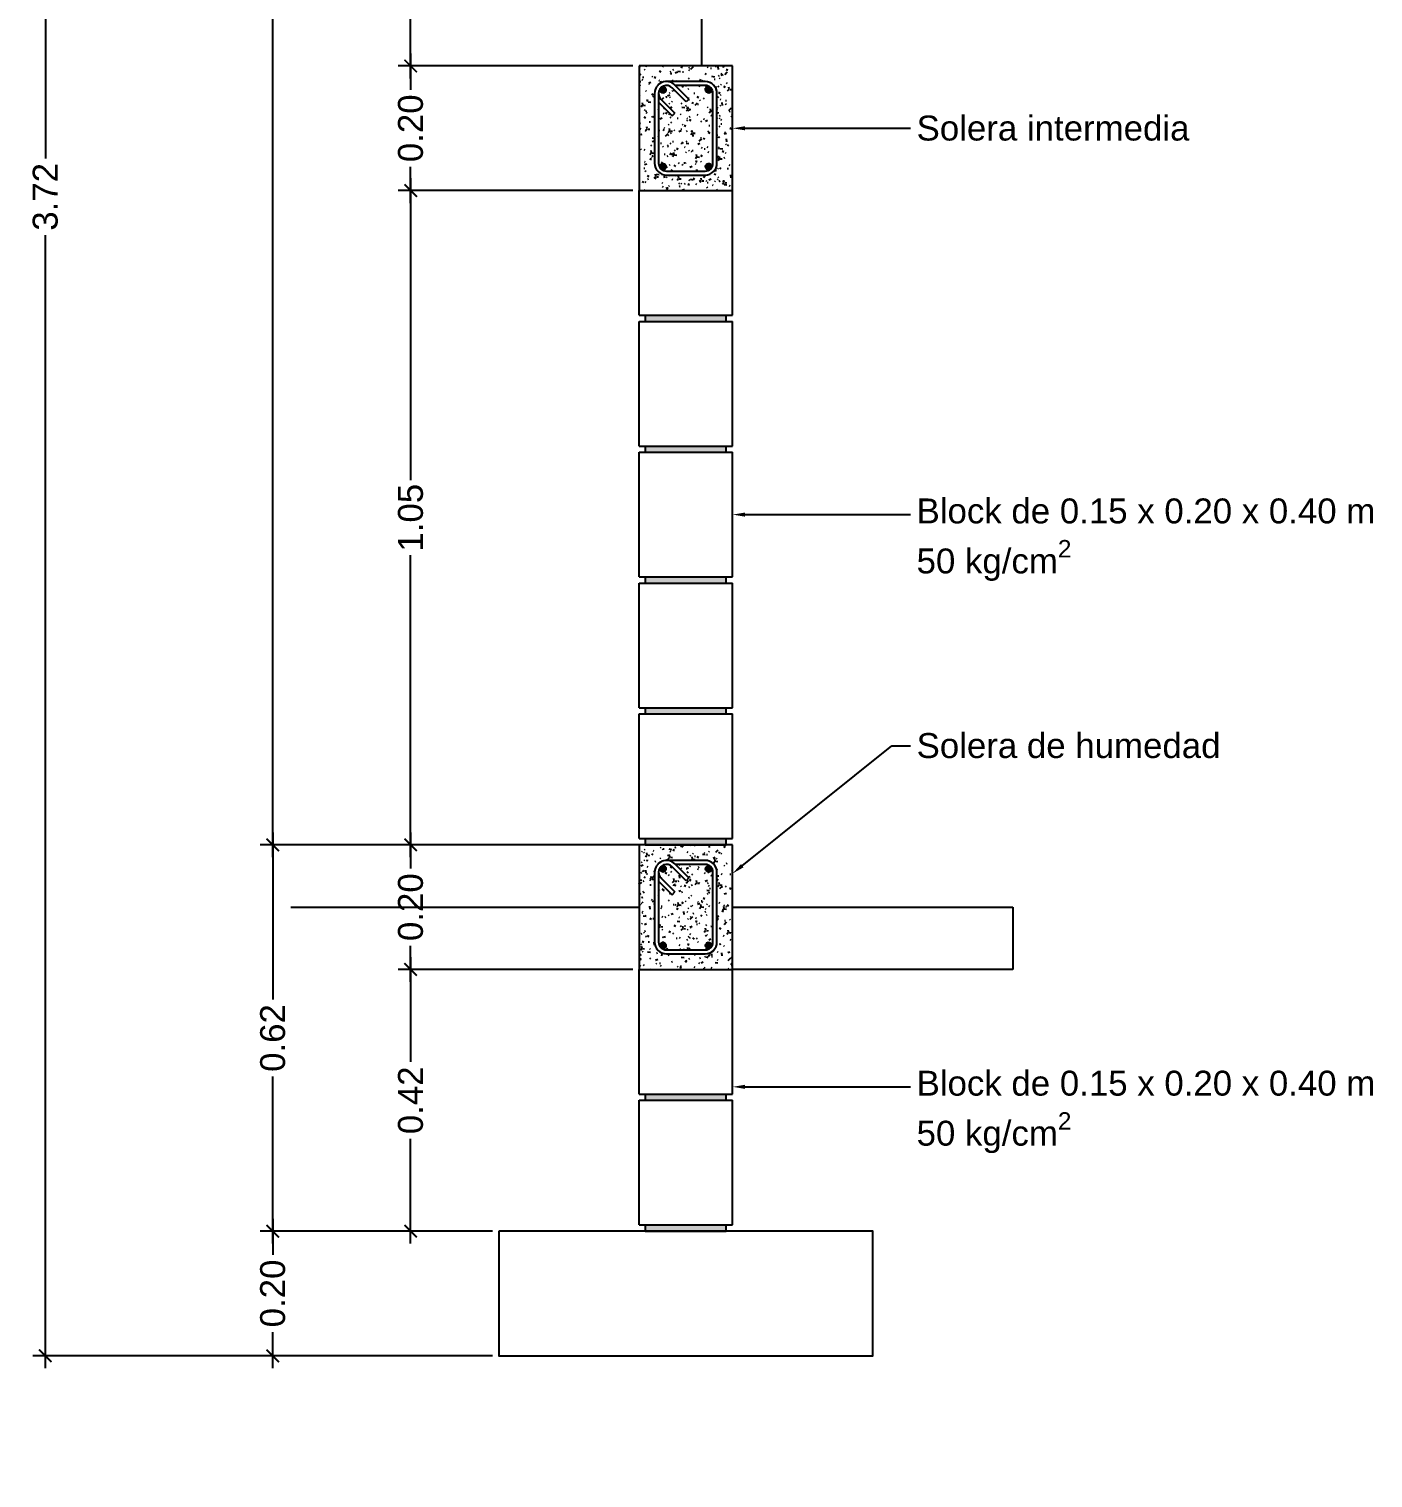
# Model space of a CAD drawing. Header units: metres. Extents: x 258817 to 259192, y 1878716 to 1878911.
# Drawn here: x 258924.888 to 258927.045, y 1878816.934 to 1878819.259 of the extents above; entities that cross this region are included whole.
import ezdxf
from ezdxf import colors
from ezdxf.entities.mleader import LeaderData, LeaderLine
from ezdxf.math import Vec2, Vec3

# ---------------------------------------------------------------- set-up
doc = ezdxf.new("R2010")
doc.units = ezdxf.units.M
doc.header["$MEASUREMENT"] = 0
doc.layers.add('0.1', color=1, linetype='Continuous', lineweight=9)
doc.layers.add('Vistas', color=7, linetype='Continuous')
doc.styles.get("Standard").update_dxf_attribs({"font": 'arial.ttf'})
doc.dimstyles.new('JPcotas20', dxfattribs={"dimtxt": 0.04, "dimasz": 0.02, "dimexe": 0.02, "dimexo": 0.01, "dimgap": 0.01, "dimtad": 0, "dimzin": 1, "dimdsep": 46, "dimtxsty": 'Standard', "dimblk": 'ARCHTICK', "dimcen": 2.5, "dimdle": 0.02, "dimclrd": 1, "dimclre": 1, "dimclrt": 2, "dimadec": 0, "dimazin": 0, "dimtfac": 1, "dimtmove": 1, "dimatfit": 2, "dimfxl": 1.25, "dimarcsym": 0})

# ---------------------------------------------------------------- blocks, each defined once
blk = doc.blocks.new('Bloque')
h = blk.add_hatch(color=256)
h.dxf.hatch_style = 1
h.paths.add_polyline_path([(-0.06500000000000128, 0.009999999999999787), (-0.06500000000000127, 8.673617379884035e-19), (0.06499999999999773, 0), (0.06499999999999773, 0.009999999999999787)])
for p, q in [((-0.07500000000000284, 0.009999999999999787), (-0.07500000000000284, 0.21)), ((-0.07500000000000284, 0.21), (0.07499999999999574, 0.21)), ((0.07499999999999929, 0.009999999999999787), (0.07499999999999574, 0.21)), ((-0.07500000000000284, 0.009999999999999787), (-0.06500000000000128, 0.009999999999999787)), ((-0.06500000000000128, 0.009999999999999787), (-0.06500000000000128, 0)), ((-0.06500000000000128, 0.009999999999999787), (0.06499999999999773, 0.009999999999999787)), ((-0.06500000000000128, 0), (0.06499999999999773, 0)), ((0.06499999999999773, 0), (0.06499999999999773, 0.009999999999999787)), ((0.06499999999999773, 0.009999999999999787), (0.07499999999999929, 0.009999999999999787))]:
    blk.add_line(p, q)
blk = doc.blocks.new('Solera Intermedia')
at = {"layer": 'Vistas'}
h = blk.add_hatch(dxfattribs=at)
h.set_pattern_fill('FP_1', color=256, scale=0.001, style=0, pattern_type=2)
h.set_pattern_definition([(49.99999999999999, (-27.03235714041512, 14.39042432792485), (0.03643649882390161, -0.003187713201625367), [0.00381, -0.04191]), (355, (-27.03235714041512, 14.39042432792485), (-0.007048450637260457, 0.03821172008185581), [0.003048, -0.033528]), (100.451, (-27.02932114040595, 14.39015832799487), (0.02938857289101913, 0.03502294419989923), [0.003238, -0.035618]), (46.184, (-27.03235714041512, 14.40058432798833), (0.05421605576489392, -0.008408366208599218), [0.005715, -0.062865]), (96.63599999999998, (-27.02783914041356, 14.39988332777284), (0.04748050142084204, 0.04948544265564791), [0.004856999999999998, -0.05342699999999998]), (351.184, (-27.03235714041512, 14.40058432798833), (0.04748105749519273, 0.04948459764551189), [0.004572000000000001, -0.050292]), (21, (-27.02727714041248, 14.39804432797246), (0.03032264590381153, -0.02045280194477181), [0.00381, -0.04191]), (326, (-27.02727714041248, 14.39804432797246), (0.01236069566969662, 0.0368378801040606), [0.003048, -0.033528]), (71.45100000000001, (-27.02475014040829, 14.39634032780305), (0.04268328529264974, 0.01638389433639848), [0.003238, -0.035618]), (37.50000000000001, (-27.03235714041512, 14.39042432792485), (0.0006180667407672544, 0.01691081956925676), [0.001676, -0.031445, 0.001676, -0.03236, -0.033655]), (37.50000000000001, (-27.03235714041512, 14.39042432792485), (0.0006180667407672544, 0.01691081956925676), [-0.06715800000000001, 0.001676, -0.031979]), (7.499999999999999, (-27.03235714041512, 14.39042432792485), (0.01336413812266817, 0.02003577892766457), [0.001676, -0.017729, 0.001676, -0.03068300000000001, -0.012827]), (7.499999999999999, (-27.03235714041512, 14.39042432792485), (0.01336413812266817, 0.02003577892766457), [-0.051765, 0.001676, -0.011151]), (327.5, (-27.04368614041596, 14.39042432792485), (0.02711815875975743, -0.001146058672403351), [0.001676, -0.011024, 0.001676, -0.037948, -0.05257800000000001]), (327.5, (-27.04368614041596, 14.39042432792485), (0.02711815875975743, -0.001146058672403351), [-0.052324, 0.001676, -0.050902]), (317.5, (-27.04876614041859, 14.39042432792485), (0.0296257896324425, 0.005085069680374332), [0.001676, -0.014834, 0.001676, -0.024638, -0.037338]), (317.5, (-27.04876614041859, 14.39042432792485), (0.0296257896324425, 0.005085069680374332), [-0.042824, 0.001676, -0.035662])])
h.paths.add_polyline_path([(-0.07500000001164153, 0), (0.07500000001164153, 0), (0.07500000001164153, 0.1999999999534339), (-0.07500000001164153, 0.1999999999534339), (-0.07500000001164153, 0.03911949717439711)])
h.paths.add_polyline_path([(-0.02196974388789386, 0.02499999990686774), (-0.0309500000148546, 0.02499999990686774), (-0.03588050280814059, 0.0256491128820926), (-0.04047500001615845, 0.02755221608094871), (-0.04442038419074379, 0.03057961585000157), (-0.04744778393069282, 0.03452500002458692), (-0.04935088698402978, 0.03911949717439711), (-0.04999999998835847, 0.04404999990947545), (-0.04999999998835847, 0.1559500000439584), (-0.04935088698402978, 0.1608805027790368), (-0.04744778393069282, 0.165474999928847), (-0.04442038419074379, 0.1694203841034323), (-0.04047500001615845, 0.1724477838724852), (-0.03588050280814059, 0.1743508868385106), (-0.0309500000148546, 0.1750000000465661), (0.03094999998575076, 0.1750000000465661), (0.03588050280814059, 0.1743508868385106), (0.04047499998705462, 0.1724477838724852), (0.04442038419074379, 0.1694203841034323), (0.04744778393069282, 0.165474999928847), (0.04935088698402978, 0.1608805027790368), (0.04999999998835847, 0.1559500000439584), (0.04999999998835847, 0.04404999990947545), (0.04935088698402978, 0.03911949717439711), (0.04744778393069282, 0.03452500002458692), (0.04442038419074379, 0.03057961585000157), (0.04047499998705462, 0.02755221608094871), (0.03588050280814059, 0.0256491128820926), (0.03094999998575076, 0.02499999990686774), (0.004971024492988363, 0.02499999990686774)])
h.paths.add_polyline_path([(-0.01747961580986157, 0.03135000006295741), (0.03094999998575076, 0.03135000006295741), (0.03423700187704526, 0.03178274189122021), (0.03729999999632128, 0.03305147727951407), (0.0399302561127115, 0.0350697438698262), (0.04194852261571214, 0.03769999998621643), (0.043217258004006, 0.0407629981637001), (0.04365000000689179, 0.04404999990947545), (0.04365000000689179, 0.1559500000439584), (0.043217258004006, 0.1592370017897338), (0.04194852261571214, 0.1622999999672174), (0.0399302561127115, 0.1649302560836077), (0.03729999999632128, 0.1669485226739198), (0.03423700187704526, 0.1682172580622137), (0.03094999998575076, 0.1686499998904765), (-0.01670923162600957, 0.1686499998904765), (0.004971024492988363, 0.1469697437714785), (0.0004808964149560779, 0.1424796157516539), (-0.02196974388789386, 0.1649302560836077), (-0.02460000000428408, 0.1669485226739198), (-0.0276629981235601, 0.1682172580622137), (-0.0309500000148546, 0.1686499998904765), (-0.03423700187704526, 0.1682172580622137), (-0.03729999999632128, 0.1669485226739198), (-0.0399302561127115, 0.1649302560836077), (-0.04194852261571214, 0.1622999999672174), (-0.043217258004006, 0.1592370017897338), (-0.04365000000689179, 0.1559500000439584), (-0.043217258004006, 0.1526629980653524), (-0.04194852261571214, 0.1495999998878688), (-0.0399302561127115, 0.1469697437714785), (-0.01747961580986157, 0.1245191034395248), (-0.02196974388789386, 0.1200289754197001), (-0.04365000000689179, 0.1417092315386981), (-0.04365000000689179, 0.04404999990947545), (-0.043217258004006, 0.0407629981637001), (-0.04194852261571214, 0.03769999998621643), (-0.0399302561127115, 0.0350697438698262), (-0.03729999999632128, 0.03305147727951407), (-0.03423700187704526, 0.03178274189122021), (-0.0309500000148546, 0.03135000006295741), (-0.02196974388789386, 0.03135000006295741)])
h = blk.add_hatch(color=256, dxfattribs=at)
edge = h.paths.add_edge_path()
edge.add_arc((-0.03656266006873921, 0.1615626600105315), 0.004762499999998909, 0, 360)
for points in [[(-0.03656266006873921, 0.156800159951672), (-0.03398785818717442, 0.1575561901554465), (-0.03223053770489059, 0.1595842461101711), (-0.03184863546630368, 0.1622404344379902), (-0.03296340274391696, 0.164681434398517), (-0.03522090878686868, 0.1661322452127934), (-0.03790441137971357, 0.1661322452127934), (-0.04016191742266528, 0.164681434398517), (-0.04127668470027857, 0.1622404344379902), (-0.04089478246169165, 0.1595842461101711), (-0.03913746197940782, 0.1575561901554465)], [(0.03724043449619785, 0.1568486355245113), (0.03968143431120552, 0.1579634028021246), (0.0411322453583125, 0.1602209086995572), (0.0411322453583125, 0.1629044113215059), (0.03968143431120552, 0.1651619174517691), (0.03724043449619785, 0.1662766847293824), (0.03458424608106725, 0.165894782403484), (0.0325561901263427, 0.1641374619212002), (0.03180016006808728, 0.1615626600105315), (0.0325561901263427, 0.1589878580998629), (0.03458424608106725, 0.1572305376175791)], [(-0.03656266006873921, 0.03367483988404274), (-0.03398785818717442, 0.03443086985498667), (-0.03223053770489059, 0.03645892580971122), (-0.03184863546630368, 0.03911511437036097), (-0.03296340274391696, 0.04155611409805715), (-0.03522090878686868, 0.04300692514516413), (-0.03790441137971357, 0.04300692514516413), (-0.04016191742266528, 0.04155611409805715), (-0.04127668470027857, 0.03911511437036097), (-0.04089478246169165, 0.03645892580971122), (-0.03913746197940782, 0.03443086985498667)], [(0.03588488567038439, 0.03372331522405148), (0.03854107408551499, 0.03410521754994988), (0.04056913001113571, 0.03586253803223372), (0.04132516006939113, 0.03843733994290233), (0.04056913001113571, 0.04101214185357094), (0.03854107408551499, 0.04276946233585477), (0.03588488567038439, 0.04315136442892253), (0.03344388582627289, 0.04203659715130925), (0.03199307477916591, 0.03977909125387669), (0.03199307477916591, 0.03709558863192797), (0.03344388582627289, 0.03483808250166476)]]:
    blk.add_hatch(color=256, dxfattribs=at).paths.add_polyline_path(points)
h = blk.add_hatch(color=256, dxfattribs=at)
edge = h.paths.add_edge_path()
edge.add_arc((0.03656266006873921, 0.1615626600105315), 0.004762500000000728, 0, 360)
h = blk.add_hatch(color=256, dxfattribs=at)
edge = h.paths.add_edge_path()
edge.add_arc((-0.03656266006873921, 0.03843733994290233), 0.004762499999998909, 0, 360)
h = blk.add_hatch(color=256, dxfattribs=at)
edge = h.paths.add_edge_path()
edge.add_arc((0.03656266006873921, 0.03843733994290233), 0.004762499999998909, 0, 360)
for p, q in [((0.07500000001164153, 0.1999999999534339), (-0.07500000001164153, 0.1999999999534339)), ((-0.07500000001164153, 0.1999999999534339), (-0.07500000001164153, 0)), ((0.07500000001164153, 0), (0.07500000001164153, 0.1999999999534339)), ((-0.04016191742266528, 0.164681434398517), (-0.04127668470027857, 0.1622404344379902)), ((-0.03790441137971357, 0.1661322452127934), (-0.04016191742266528, 0.164681434398517)), ((-0.03522090878686868, 0.1661322452127934), (-0.03790441137971357, 0.1661322452127934)), ((-0.03296340274391696, 0.164681434398517), (-0.03522090878686868, 0.1661322452127934)), ((-0.03184863546630368, 0.1622404344379902), (-0.03296340274391696, 0.164681434398517)), ((0.03094999998575076, 0.1750000000465661), (-0.0309500000148546, 0.1750000000465661)), ((0.0004808964149560779, 0.1424796157516539), (-0.02196974388789386, 0.1649302560836077)), ((0.004971024492988363, 0.1469697437714785), (-0.01747961580986157, 0.1694203841034323)), ((0.03094999998575076, 0.1686499998904765), (-0.01670923162600957, 0.1686499998904765)), ((0.0325561901263427, 0.1641374619212002), (0.03180016006808728, 0.1615626600105315)), ((0.03458424608106725, 0.165894782403484), (0.0325561901263427, 0.1641374619212002)), ((0.03724043449619785, 0.1662766847293824), (0.03458424608106725, 0.165894782403484)), ((0.03968143431120552, 0.1651619174517691), (0.03724043449619785, 0.1662766847293824)), ((0.0411322453583125, 0.1629044113215059), (0.03968143431120552, 0.1651619174517691)), ((0.0411322453583125, 0.1602209086995572), (0.0411322453583125, 0.1629044113215059)), ((-0.04999999998835847, 0.1559500000439584), (-0.04999999998835847, 0.04404999990947545)), ((-0.04365000000689179, 0.1559500000439584), (-0.04365000000689179, 0.04404999990947545)), ((-0.04365000000689179, 0.1417092315386981), (-0.02196974388789386, 0.1200289754197001)), ((-0.04127668470027857, 0.1622404344379902), (-0.04089478246169165, 0.1595842461101711)), ((-0.04089478246169165, 0.1595842461101711), (-0.03913746197940782, 0.1575561901554465)), ((-0.0399302561127115, 0.1469697437714785), (-0.01747961580986157, 0.1245191034395248)), ((-0.03913746197940782, 0.1575561901554465), (-0.03656266006873921, 0.156800159951672)), ((-0.03656266006873921, 0.156800159951672), (-0.03398785818717442, 0.1575561901554465)), ((-0.03398785818717442, 0.1575561901554465), (-0.03223053770489059, 0.1595842461101711)), ((-0.03223053770489059, 0.1595842461101711), (-0.03184863546630368, 0.1622404344379902)), ((0.004971024492988363, 0.1469697437714785), (0.0004808964149560779, 0.1424796157516539)), ((0.03180016006808728, 0.1615626600105315), (0.0325561901263427, 0.1589878580998629)), ((0.0325561901263427, 0.1589878580998629), (0.03458424608106725, 0.1572305376175791)), ((0.03458424608106725, 0.1572305376175791), (0.03724043449619785, 0.1568486355245113)), ((0.03724043449619785, 0.1568486355245113), (0.03968143431120552, 0.1579634028021246)), ((0.03968143431120552, 0.1579634028021246), (0.0411322453583125, 0.1602209086995572)), ((0.04365000000689179, 0.04404999990947545), (0.04365000000689179, 0.1559500000439584)), ((0.04999999998835847, 0.04404999990947545), (0.04999999998835847, 0.1559500000439584)), ((-0.02196974388789386, 0.1200289754197001), (-0.01747961580986157, 0.1245191034395248)), ((-0.04016191742266528, 0.04155611409805715), (-0.04127668470027857, 0.03911511437036097)), ((-0.04127668470027857, 0.03911511437036097), (-0.04089478246169165, 0.03645892580971122)), ((-0.04089478246169165, 0.03645892580971122), (-0.03913746197940782, 0.03443086985498667)), ((-0.03790441137971357, 0.04300692514516413), (-0.04016191742266528, 0.04155611409805715)), ((-0.03913746197940782, 0.03443086985498667), (-0.03656266006873921, 0.03367483988404274)), ((-0.03522090878686868, 0.04300692514516413), (-0.03790441137971357, 0.04300692514516413)), ((-0.03656266006873921, 0.03367483988404274), (-0.03398785818717442, 0.03443086985498667)), ((-0.03296340274391696, 0.04155611409805715), (-0.03522090878686868, 0.04300692514516413)), ((-0.03398785818717442, 0.03443086985498667), (-0.03223053770489059, 0.03645892580971122)), ((-0.03184863546630368, 0.03911511437036097), (-0.03296340274391696, 0.04155611409805715)), ((-0.03223053770489059, 0.03645892580971122), (-0.03184863546630368, 0.03911511437036097)), ((-0.0309500000148546, 0.03135000006295741), (0.03094999998575076, 0.03135000006295741)), ((-0.0309500000148546, 0.02499999990686774), (0.03094999998575076, 0.02499999990686774)), ((0.03344388582627289, 0.04203659715130925), (0.03199307477916591, 0.03977909125387669)), ((0.03199307477916591, 0.03977909125387669), (0.03199307477916591, 0.03709558863192797)), ((0.03199307477916591, 0.03709558863192797), (0.03344388582627289, 0.03483808250166476)), ((0.03588488567038439, 0.04315136442892253), (0.03344388582627289, 0.04203659715130925)), ((0.03344388582627289, 0.03483808250166476), (0.03588488567038439, 0.03372331522405148)), ((0.03854107408551499, 0.04276946233585477), (0.03588488567038439, 0.04315136442892253)), ((0.03588488567038439, 0.03372331522405148), (0.03854107408551499, 0.03410521754994988)), ((0.04056913001113571, 0.04101214185357094), (0.03854107408551499, 0.04276946233585477)), ((0.03854107408551499, 0.03410521754994988), (0.04056913001113571, 0.03586253803223372)), ((0.04132516006939113, 0.03843733994290233), (0.04056913001113571, 0.04101214185357094)), ((0.04056913001113571, 0.03586253803223372), (0.04132516006939113, 0.03843733994290233)), ((-0.07500000001164153, 0), (0.07500000001164153, 0))]:
    blk.add_line(p, q, dxfattribs=at)
for centre, radius in [((-0.03656266006873921, 0.1615626600105315), 0.004762499999998909), ((0.03656266006873921, 0.1615626600105315), 0.004762500000000728), ((-0.03656266006873921, 0.03843733994290233), 0.004762499999998909), ((0.03656266006873921, 0.03843733994290233), 0.004762499999998909)]:
    blk.add_circle(centre, radius, dxfattribs=at)
for centre, radius, start, end in [((-0.0309500000148546, 0.1559500000439584), 0.01904999999999974, 44.99999528352232, 180), ((-0.0309500000148546, 0.1559500000439584), 0.01269999999999854, 44.99999528352232, 180), ((0.03094999998575076, 0.1559500000439584), 0.01904999999999927, 0, 90), ((0.03094999998575076, 0.1559500000439584), 0.01270000000000437, 0, 90), ((-0.0309500000148546, 0.1559500000439584), 0.01270000000000073, 180, 224.9999952835223), ((-0.0309500000148546, 0.04404999990947545), 0.01905000000000109, 180, 270), ((-0.0309500000148546, 0.04404999990947545), 0.012699999999998, 180, 270), ((0.03094999998575076, 0.04404999990947545), 0.01269999999999618, 270, 0), ((0.03094999998575076, 0.04404999990947545), 0.01904999999999927, 270, 0)]:
    blk.add_arc(centre, radius, start, end, dxfattribs=at)
blk = doc.blocks.new('_ArchTick')
at = {"color": 0, "linetype": 'ByBlock', "const_width": 0.15}
blk.add_lwpolyline([(-0.5, -0.5), (0.5, 0.5)], dxfattribs=at)
blk = doc.blocks.new('*D643')
at = {"layer": 'Defpoints', "color": 0, "transparency": 16777216}
for p in [(258925.2793132971, 1878817.329971368), (258925.6420910869, 1878817.329971368), (258925.6420910869, 1878817.129971368)]:
    blk.add_point(p, dxfattribs=at)
at = {"layer": 'Vistas', "color": 1, "lineweight": -2, "transparency": 16777216}
for p, q in [((258925.2793132971, 1878817.349971368), (258925.2793132971, 1878817.291854042)), ((258925.6320910869, 1878817.329971368), (258925.2593132971, 1878817.329971368)), ((258925.2793132971, 1878817.109971368), (258925.2793132971, 1878817.168088694)), ((258925.6320910869, 1878817.129971368), (258925.2593132971, 1878817.129971368))]:
    blk.add_line(p, q, dxfattribs=at)
at = {"layer": 'Vistas', "color": 1, "lineweight": -2, "transparency": 16777216, "xscale": 0.02, "yscale": 0.02, "zscale": 0.02}
for p, rotation in [((258925.2793132971, 1878817.329971368), 90), ((258925.2793132971, 1878817.129971368), 270)]:
    blk.add_blockref('_ArchTick', p, dxfattribs=dict(at, rotation=rotation))
at = {"layer": 'Vistas', "color": 2, "transparency": 16777216, "insert": (258925.2793132976, 1878817.229971367), "char_height": 0.04, "attachment_point": 5, "rotation": 90}
blk.add_mtext('0.20', dxfattribs=at)
blk = doc.blocks.new('*D644')
at = {"layer": 'Defpoints', "color": 0, "transparency": 16777216}
for p in [(258924.9143817502, 1878820.849971368), (258925.867091087, 1878820.849971368), (258925.6420910869, 1878817.129971368)]:
    blk.add_point(p, dxfattribs=at)
at = {"layer": 'Vistas', "color": 1, "lineweight": -2, "transparency": 16777216}
for p, q in [((258924.9143817502, 1878820.869971368), (258924.9143817502, 1878819.051703974)), ((258925.8570910869, 1878820.849971368), (258924.8943817502, 1878820.849971368)), ((258924.9143817502, 1878817.109971368), (258924.9143817502, 1878818.928238762)), ((258925.6320910869, 1878817.129971368), (258924.8943817502, 1878817.129971368))]:
    blk.add_line(p, q, dxfattribs=at)
at = {"layer": 'Vistas', "color": 1, "lineweight": -2, "transparency": 16777216, "xscale": 0.02, "yscale": 0.02, "zscale": 0.02}
for p, rotation in [((258924.9143817502, 1878820.849971368), 90), ((258924.9143817502, 1878817.129971368), 270)]:
    blk.add_blockref('_ArchTick', p, dxfattribs=dict(at, rotation=rotation))
at = {"layer": 'Vistas', "color": 2, "transparency": 16777216, "insert": (258924.9143817507, 1878818.989971368), "char_height": 0.04, "attachment_point": 5, "rotation": 90}
blk.add_mtext('3.72', dxfattribs=at)
blk = doc.blocks.new('*D668')
at = {"layer": 'Defpoints', "color": 0, "transparency": 16777216}
for p in [(258925.2793132971, 1878817.949971368), (258925.6420910869, 1878817.949971368), (258925.6420910869, 1878817.329971368)]:
    blk.add_point(p, dxfattribs=at)
at = {"layer": 'Vistas', "color": 1, "lineweight": -2, "transparency": 16777216}
for p, q in [((258925.6320910869, 1878817.949971368), (258925.2593132971, 1878817.949971368)), ((258925.2793132971, 1878817.969971368), (258925.2793132971, 1878817.701717616)), ((258925.2793132971, 1878817.309971368), (258925.2793132971, 1878817.57822512)), ((258925.6320910869, 1878817.329971368), (258925.2593132971, 1878817.329971368))]:
    blk.add_line(p, q, dxfattribs=at)
at = {"layer": 'Vistas', "color": 1, "lineweight": -2, "transparency": 16777216, "xscale": 0.02, "yscale": 0.02, "zscale": 0.02}
for p, rotation in [((258925.2793132971, 1878817.949971368), 90), ((258925.2793132971, 1878817.329971368), 270)]:
    blk.add_blockref('_ArchTick', p, dxfattribs=dict(at, rotation=rotation))
at = {"layer": 'Vistas', "color": 2, "transparency": 16777216, "insert": (258925.2793132976, 1878817.639971367), "char_height": 0.04, "attachment_point": 5, "rotation": 90}
blk.add_mtext('0.62', dxfattribs=at)
blk = doc.blocks.new('*D645')
at = {"layer": 'Defpoints', "color": 0, "transparency": 16777216}
for p in [(258925.2793132981, 1878820.849971368), (258925.867091087, 1878820.849971368), (258925.6420910869, 1878817.949971368)]:
    blk.add_point(p, dxfattribs=at)
at = {"layer": 'Vistas', "color": 1, "lineweight": -2, "transparency": 16777216}
for p, q in [((258925.2793132981, 1878820.869971368), (258925.2793132981, 1878819.462195106)), ((258925.8570910869, 1878820.849971368), (258925.2593132981, 1878820.849971368)), ((258925.2793132981, 1878817.929971368), (258925.2793132981, 1878819.33774763)), ((258925.6320910869, 1878817.949971368), (258925.2593132981, 1878817.949971368))]:
    blk.add_line(p, q, dxfattribs=at)
at = {"layer": 'Vistas', "color": 1, "lineweight": -2, "transparency": 16777216, "xscale": 0.02, "yscale": 0.02, "zscale": 0.02}
for p, rotation in [((258925.2793132981, 1878820.849971368), 90), ((258925.2793132981, 1878817.949971368), 270)]:
    blk.add_blockref('_ArchTick', p, dxfattribs=dict(at, rotation=rotation))
at = {"layer": 'Vistas', "color": 2, "transparency": 16777216, "insert": (258925.2793132985, 1878819.399971367), "char_height": 0.04, "attachment_point": 5, "rotation": 90}
blk.add_mtext('2.90', dxfattribs=at)
blk = doc.blocks.new('*D669')
at = {"layer": 'Defpoints', "color": 0, "transparency": 16777216}
for p in [(258925.5005689069, 1878817.749971368), (258925.8670910869, 1878817.749971368), (258925.6420910869, 1878817.329971369)]:
    blk.add_point(p, dxfattribs=at)
at = {"layer": 'Vistas', "color": 1, "lineweight": -2, "transparency": 16777216}
for p, q in [((258925.5005689069, 1878817.769971368), (258925.5005689069, 1878817.601717616)), ((258925.8570910869, 1878817.749971368), (258925.4805689069, 1878817.749971368)), ((258925.5005689069, 1878817.309971369), (258925.5005689069, 1878817.47822512)), ((258925.6320910869, 1878817.329971369), (258925.4805689069, 1878817.329971369))]:
    blk.add_line(p, q, dxfattribs=at)
at = {"layer": 'Vistas', "color": 1, "lineweight": -2, "transparency": 16777216, "xscale": 0.02, "yscale": 0.02, "zscale": 0.02}
for p, rotation in [((258925.5005689069, 1878817.749971368), 90), ((258925.5005689069, 1878817.329971369), 270)]:
    blk.add_blockref('_ArchTick', p, dxfattribs=dict(at, rotation=rotation))
at = {"layer": 'Vistas', "color": 2, "transparency": 16777216, "insert": (258925.5005689074, 1878817.539971368), "char_height": 0.04, "attachment_point": 5, "rotation": 90}
blk.add_mtext('0.42', dxfattribs=at)
blk = doc.blocks.new('*D670')
at = {"layer": 'Defpoints', "color": 0, "transparency": 16777216}
for p in [(258925.5005689072, 1878817.949971368), (258925.8670910869, 1878817.949971368), (258925.8670910869, 1878817.749971368)]:
    blk.add_point(p, dxfattribs=at)
at = {"layer": 'Vistas', "color": 1, "lineweight": -2, "transparency": 16777216}
for p, q in [((258925.8570910869, 1878817.949971368), (258925.4805689072, 1878817.949971368)), ((258925.5005689072, 1878817.969971368), (258925.5005689072, 1878817.911854042)), ((258925.5005689072, 1878817.729971368), (258925.5005689072, 1878817.788088694)), ((258925.8570910869, 1878817.749971368), (258925.4805689072, 1878817.749971368))]:
    blk.add_line(p, q, dxfattribs=at)
at = {"layer": 'Vistas', "color": 1, "lineweight": -2, "transparency": 16777216, "xscale": 0.02, "yscale": 0.02, "zscale": 0.02}
for p, rotation in [((258925.5005689072, 1878817.949971368), 90), ((258925.5005689072, 1878817.749971368), 270)]:
    blk.add_blockref('_ArchTick', p, dxfattribs=dict(at, rotation=rotation))
at = {"layer": 'Vistas', "color": 2, "transparency": 16777216, "insert": (258925.5005689076, 1878817.849971367), "char_height": 0.04, "attachment_point": 5, "rotation": 90}
blk.add_mtext('0.20', dxfattribs=at)
blk = doc.blocks.new('*D671')
at = {"layer": 'Defpoints', "color": 0, "transparency": 16777216}
for p in [(258925.5005689074, 1878818.999971367), (258925.8670910869, 1878818.999971367), (258925.8670910869, 1878817.949971368)]:
    blk.add_point(p, dxfattribs=at)
at = {"layer": 'Vistas', "color": 1, "lineweight": -2, "transparency": 16777216}
for p, q in [((258925.5005689074, 1878819.019971367), (258925.5005689074, 1878818.535189649)), ((258925.8570910869, 1878818.999971367), (258925.4805689074, 1878818.999971367)), ((258925.5005689074, 1878817.929971368), (258925.5005689074, 1878818.414753086)), ((258925.8570910869, 1878817.949971368), (258925.4805689074, 1878817.949971368))]:
    blk.add_line(p, q, dxfattribs=at)
at = {"layer": 'Vistas', "color": 1, "lineweight": -2, "transparency": 16777216, "xscale": 0.02, "yscale": 0.02, "zscale": 0.02}
for p, rotation in [((258925.5005689074, 1878818.999971367), 90), ((258925.5005689074, 1878817.949971368), 270)]:
    blk.add_blockref('_ArchTick', p, dxfattribs=dict(at, rotation=rotation))
at = {"layer": 'Vistas', "color": 2, "transparency": 16777216, "insert": (258925.5005689079, 1878818.474971367), "char_height": 0.04, "attachment_point": 5, "rotation": 90}
blk.add_mtext('1.05', dxfattribs=at)
blk = doc.blocks.new('*D672')
at = {"layer": 'Defpoints', "color": 0, "transparency": 16777216}
for p in [(258925.5005689076, 1878819.199971368), (258925.8670910869, 1878819.199971368), (258925.8670910869, 1878818.999971367)]:
    blk.add_point(p, dxfattribs=at)
at = {"layer": 'Vistas', "color": 1, "lineweight": -2, "transparency": 16777216}
for p, q in [((258925.5005689076, 1878819.219971368), (258925.5005689076, 1878819.161854042)), ((258925.8570910869, 1878819.199971368), (258925.4805689076, 1878819.199971368)), ((258925.5005689076, 1878818.979971367), (258925.5005689076, 1878819.038088694)), ((258925.8570910869, 1878818.999971367), (258925.4805689076, 1878818.999971367))]:
    blk.add_line(p, q, dxfattribs=at)
at = {"layer": 'Vistas', "color": 1, "lineweight": -2, "transparency": 16777216, "xscale": 0.02, "yscale": 0.02, "zscale": 0.02}
for p, rotation in [((258925.5005689076, 1878819.199971368), 90), ((258925.5005689076, 1878818.999971367), 270)]:
    blk.add_blockref('_ArchTick', p, dxfattribs=dict(at, rotation=rotation))
at = {"layer": 'Vistas', "color": 2, "transparency": 16777216, "insert": (258925.5005689081, 1878819.099971367), "char_height": 0.04, "attachment_point": 5, "rotation": 90}
blk.add_mtext('0.20', dxfattribs=at)
blk = doc.blocks.new('*D673')
at = {"layer": 'Defpoints', "color": 0, "transparency": 16777216}
for p in [(258925.500568908, 1878820.239971367), (258925.867091087, 1878820.239971367), (258925.8670910869, 1878819.199971368)]:
    blk.add_point(p, dxfattribs=at)
at = {"layer": 'Vistas', "color": 1, "lineweight": -2, "transparency": 16777216}
for p, q in [((258925.500568908, 1878820.259971367), (258925.500568908, 1878819.779957725)), ((258925.8570910869, 1878820.239971367), (258925.480568908, 1878820.239971367)), ((258925.500568908, 1878819.179971368), (258925.500568908, 1878819.65998501)), ((258925.8570910869, 1878819.199971368), (258925.480568908, 1878819.199971368))]:
    blk.add_line(p, q, dxfattribs=at)
at = {"layer": 'Vistas', "color": 1, "lineweight": -2, "transparency": 16777216, "xscale": 0.02, "yscale": 0.02, "zscale": 0.02}
for p, rotation in [((258925.500568908, 1878820.239971367), 90), ((258925.500568908, 1878819.199971368), 270)]:
    blk.add_blockref('_ArchTick', p, dxfattribs=dict(at, rotation=rotation))
at = {"layer": 'Vistas', "color": 2, "transparency": 16777216, "insert": (258925.5005689084, 1878819.719971367), "char_height": 0.04, "attachment_point": 5, "rotation": 90}
blk.add_mtext('1.04', dxfattribs=at)
blk = doc.blocks.new('*D674')
at = {"layer": 'Defpoints', "color": 0, "transparency": 16777216}
for p in [(258925.5005689074, 1878817.949971368), (258925.8670910869, 1878817.949971368), (258925.8670910869, 1878817.749971368)]:
    blk.add_point(p, dxfattribs=at)
at = {"layer": 'Vistas', "color": 1, "lineweight": -2, "transparency": 16777216}
for p, q in [((258925.8570910869, 1878817.949971368), (258925.4805689074, 1878817.949971368)), ((258925.5005689074, 1878817.969971368), (258925.5005689074, 1878817.911854042)), ((258925.5005689074, 1878817.729971368), (258925.5005689074, 1878817.788088694)), ((258925.8570910869, 1878817.749971368), (258925.4805689074, 1878817.749971368))]:
    blk.add_line(p, q, dxfattribs=at)
at = {"layer": 'Vistas', "color": 1, "lineweight": -2, "transparency": 16777216, "xscale": 0.02, "yscale": 0.02, "zscale": 0.02}
for p, rotation in [((258925.5005689074, 1878817.949971368), 90), ((258925.5005689074, 1878817.749971368), 270)]:
    blk.add_blockref('_ArchTick', p, dxfattribs=dict(at, rotation=rotation))
at = {"layer": 'Vistas', "color": 2, "transparency": 16777216, "insert": (258925.5005689079, 1878817.849971367), "char_height": 0.04, "attachment_point": 5, "rotation": 90}
blk.add_mtext('0.20', dxfattribs=at)
blk = doc.blocks.new('*D675')
at = {"layer": 'Defpoints', "color": 0, "transparency": 16777216}
for p in [(258925.5005689076, 1878818.999971367), (258925.8670910869, 1878818.999971367), (258925.8670910869, 1878817.949971368)]:
    blk.add_point(p, dxfattribs=at)
at = {"layer": 'Vistas', "color": 1, "lineweight": -2, "transparency": 16777216}
for p, q in [((258925.5005689076, 1878819.019971367), (258925.5005689076, 1878818.535189649)), ((258925.8570910869, 1878818.999971367), (258925.4805689076, 1878818.999971367)), ((258925.5005689076, 1878817.929971368), (258925.5005689076, 1878818.414753086)), ((258925.8570910869, 1878817.949971368), (258925.4805689076, 1878817.949971368))]:
    blk.add_line(p, q, dxfattribs=at)
at = {"layer": 'Vistas', "color": 1, "lineweight": -2, "transparency": 16777216, "xscale": 0.02, "yscale": 0.02, "zscale": 0.02}
for p, rotation in [((258925.5005689076, 1878818.999971367), 90), ((258925.5005689076, 1878817.949971368), 270)]:
    blk.add_blockref('_ArchTick', p, dxfattribs=dict(at, rotation=rotation))
at = {"layer": 'Vistas', "color": 2, "transparency": 16777216, "insert": (258925.5005689081, 1878818.474971367), "char_height": 0.04, "attachment_point": 5, "rotation": 90}
blk.add_mtext('1.05', dxfattribs=at)
blk = doc.blocks.new('*D676')
at = {"layer": 'Defpoints', "color": 0, "transparency": 16777216}
for p in [(258925.5005689079, 1878819.199971368), (258925.8670910869, 1878819.199971368), (258925.8670910869, 1878818.999971367)]:
    blk.add_point(p, dxfattribs=at)
at = {"layer": 'Vistas', "color": 1, "lineweight": -2, "transparency": 16777216}
for p, q in [((258925.5005689079, 1878819.219971368), (258925.5005689079, 1878819.161854042)), ((258925.8570910869, 1878819.199971368), (258925.4805689079, 1878819.199971368)), ((258925.5005689079, 1878818.979971367), (258925.5005689079, 1878819.038088694)), ((258925.8570910869, 1878818.999971367), (258925.4805689079, 1878818.999971367))]:
    blk.add_line(p, q, dxfattribs=at)
at = {"layer": 'Vistas', "color": 1, "lineweight": -2, "transparency": 16777216, "xscale": 0.02, "yscale": 0.02, "zscale": 0.02}
for p, rotation in [((258925.5005689079, 1878819.199971368), 90), ((258925.5005689079, 1878818.999971367), 270)]:
    blk.add_blockref('_ArchTick', p, dxfattribs=dict(at, rotation=rotation))
at = {"layer": 'Vistas', "color": 2, "transparency": 16777216, "insert": (258925.5005689083, 1878819.099971367), "char_height": 0.04, "attachment_point": 5, "rotation": 90}
blk.add_mtext('0.20', dxfattribs=at)

msp = doc.modelspace()

# ---------------------------------------------------------------- linework, layer by layer
for p, q in [((258925.8670910868, 1878817.949971367), (258925.3085680527, 1878817.949971367)), ((258925.3085680527, 1878817.849971367), (258925.8670910868, 1878817.849971367)), ((258926.0170910868, 1878817.849971367), (258926.4670910868, 1878817.849971367)), ((258926.4670910868, 1878817.849971367), (258926.4670910868, 1878817.749971367)), ((258926.4670910868, 1878817.749971367), (258926.0170910868, 1878817.749971367))]:
    msp.add_line(p, q)
msp.add_lwpolyline([(258925.6420910868, 1878817.329971367), (258925.6420910868, 1878817.129971367), (258926.2420910868, 1878817.129971367), (258926.2420910868, 1878817.329971367), (258925.9420910868, 1878817.329971367)], close=True)
at = {"layer": 'Vistas'}
msp.add_line((258925.9670910868, 1878820.239971366), (258925.9670910868, 1878819.199971367), dxfattribs=at)

# ---------------------------------------------------------------- block references
for name, p in [('Solera Intermedia', (258925.9420910868, 1878818.999971367)), ('Bloque', (258925.9420910868, 1878818.789971367)), ('Bloque', (258925.9420910868, 1878818.579971367)), ('Bloque', (258925.9420910868, 1878818.369971367)), ('Bloque', (258925.9420910868, 1878818.159971367)), ('Bloque', (258925.9420910868, 1878817.949971367)), ('Solera Intermedia', (258925.9420910868, 1878817.749971367)), ('Bloque', (258925.9420910868, 1878817.539971367)), ('Bloque', (258925.9420910868, 1878817.329971367))]:
    msp.add_blockref(name, p)

# ---------------------------------------------------------------- dimensions: what is measured, and where the dimension line sits
for base, p1, p2, picture, middle in [((258924.9143817502, 1878820.849971368), (258925.6420910868, 1878817.129971367), (258925.8670910868, 1878820.849971368), '*D644', (258924.9143817507, 1878818.989971368)), ((258925.2793132981, 1878820.849971368), (258925.6420910868, 1878817.949971367), (258925.8670910868, 1878820.849971367), '*D645', (258925.2793132985, 1878819.399971367)), ((258925.500568908, 1878820.239971367), (258925.8670910868, 1878819.199971367), (258925.8670910868, 1878820.239971366), '*D673', (258925.5005689084, 1878819.719971367)), ((258925.5005689076, 1878819.199971368), (258925.8670910868, 1878818.999971366), (258925.8670910868, 1878819.199971367), '*D672', (258925.5005689081, 1878819.099971367)), ((258925.5005689079, 1878819.199971368), (258925.8670910868, 1878818.999971366), (258925.8670910868, 1878819.199971367), '*D676', (258925.5005689083, 1878819.099971367)), ((258925.5005689074, 1878818.999971367), (258925.8670910868, 1878817.949971367), (258925.8670910868, 1878818.999971366), '*D671', (258925.5005689079, 1878818.474971367)), ((258925.5005689076, 1878818.999971367), (258925.8670910868, 1878817.949971367), (258925.8670910868, 1878818.999971366), '*D675', (258925.5005689081, 1878818.474971367)), ((258925.2793132971, 1878817.949971368), (258925.6420910868, 1878817.329971367), (258925.6420910868, 1878817.949971367), '*D668', (258925.2793132976, 1878817.639971367)), ((258925.5005689072, 1878817.949971368), (258925.8670910868, 1878817.749971367), (258925.8670910868, 1878817.949971367), '*D670', (258925.5005689076, 1878817.849971367)), ((258925.5005689074, 1878817.949971368), (258925.8670910868, 1878817.749971367), (258925.8670910868, 1878817.949971367), '*D674', (258925.5005689079, 1878817.849971367)), ((258925.5005689069, 1878817.749971368), (258925.6420910868, 1878817.329971368), (258925.8670910868, 1878817.749971367), '*D669', (258925.5005689074, 1878817.539971368)), ((258925.2793132971, 1878817.329971368), (258925.6420910868, 1878817.129971367), (258925.6420910868, 1878817.329971367), '*D643', (258925.2793132976, 1878817.229971367))]:
    dim = msp.add_linear_dim(base=base, p1=p1, p2=p2, angle=90, dimstyle='JPcotas20', dxfattribs=at)
    dim.commit()
    dim.dimension.update_dxf_attribs({"geometry": picture, "text_midpoint": middle})

# ---------------------------------------------------------------- leaders
at = {"layer": '0.1'}
ml = msp.add_multileader_mtext('Standard', dxfattribs=at)
ml.set_content('\\A1;Solera intermedia', color=2)
ml.set_leader_properties()
ml.build(insert=Vec2(0, 0))
ml.multileader.update_dxf_attribs({"dogleg_length": 0.03, "arrow_head_size": 0.02})
ctx = ml.context
ctx.base_point, ctx.char_height, ctx.arrow_head_size, ctx.landing_gap_size, ctx.plane_origin = Vec3(258926.3024717278, 1878819.099971367), 0.04, 0.02, 0.01, Vec3(258926.0170910868, 1878819.099971367)
notes = []
notes.append((ctx, [(0, (1, 1, 0), (258926.2724717278, 1878819.099971367), (1, 0), 0.03, [(0, [(258926.0170910868, 1878819.099971367)], 0, [])])]))
ctx.mtext.insert, ctx.mtext.flow_direction = Vec3(258926.3124717278, 1878819.120312431), 5
ml = msp.add_multileader_mtext('Standard', dxfattribs=at)
ml.set_content('\\A1;Block de 0.15 x 0.20 x 0.40 m\\P50 kg/cm{\\H0.7x;\\S2^ ;}', color=2)
ml.set_leader_properties()
ml.build(insert=Vec2(0, 0))
ml.multileader.update_dxf_attribs({"dogleg_length": 0.03, "arrow_head_size": 0.02})
ctx = ml.context
ctx.base_point, ctx.char_height, ctx.arrow_head_size, ctx.landing_gap_size, ctx.plane_origin = Vec3(258926.3024717278, 1878818.479971367), 0.04, 0.02, 0.01, Vec3(258926.0170910868, 1878818.479971367)
notes.append((ctx, [(0, (1, 1, 0), (258926.2724717278, 1878818.479971367), (1, 0), 0.03, [(0, [(258926.0170910868, 1878818.479971367)], 0, [])])]))
ctx.mtext.insert, ctx.mtext.flow_direction = Vec3(258926.3124717278, 1878818.505851312), 5
ml = msp.add_multileader_mtext('Standard', dxfattribs=at)
ml.set_content('\\A1;Solera de humedad', color=2)
ml.set_leader_properties()
ml.build(insert=Vec2(0, 0))
ml.multileader.update_dxf_attribs({"dogleg_length": 0.03, "arrow_head_size": 0.02})
ctx = ml.context
ctx.base_point, ctx.char_height, ctx.arrow_head_size, ctx.landing_gap_size, ctx.plane_origin = Vec3(258926.3024717278, 1878818.108979373), 0.04, 0.02, 0.01, Vec3(258926.0170910868, 1878818.108979373)
notes.append((ctx, [(0, (1, 1, 0), (258926.2724717278, 1878818.108979373), (1, 0), 0.03, [(0, [(258926.0170910868, 1878817.903897632)], 0, [])])]))
ctx.mtext.insert, ctx.mtext.flow_direction = Vec3(258926.3124717278, 1878818.129320437), 5
ml = msp.add_multileader_mtext('Standard', dxfattribs=at)
ml.set_content('\\A1;Block de 0.15 x 0.20 x 0.40 m\\P50 kg/cm{\\H0.7x;\\S2^ ;}', color=2)
ml.set_leader_properties()
ml.build(insert=Vec2(0, 0))
ml.multileader.update_dxf_attribs({"dogleg_length": 0.03, "arrow_head_size": 0.02})
ctx = ml.context
ctx.base_point, ctx.char_height, ctx.arrow_head_size, ctx.landing_gap_size, ctx.plane_origin = Vec3(258926.3024717278, 1878817.561619005), 0.04, 0.02, 0.01, Vec3(258926.0170910868, 1878817.561619005)
notes.append((ctx, [(0, (1, 1, 0), (258926.2724717278, 1878817.561619005), (1, 0), 0.03, [(0, [(258926.0170910868, 1878817.561619005)], 0, [])])]))
ctx.mtext.insert, ctx.mtext.flow_direction = Vec3(258926.3124717278, 1878817.587498951), 5
for ctx, leaders in notes:
    for number, flags, end, landing, length, lines in leaders:
        leader = LeaderData()
        leader.index, (leader.has_last_leader_line, leader.has_dogleg_vector, leader.attachment_direction) = number, flags
        leader.last_leader_point, leader.dogleg_vector, leader.dogleg_length = Vec3(end), Vec3(landing), length
        for number, points, colour, breaks in lines:
            line = LeaderLine()
            line.index, line.vertices, line.color, line.breaks = number, Vec3.list(points), colors.encode_raw_color(colour), breaks
            leader.lines.append(line)
        ctx.leaders.append(leader)

doc.saveas('drawing.dxf')
